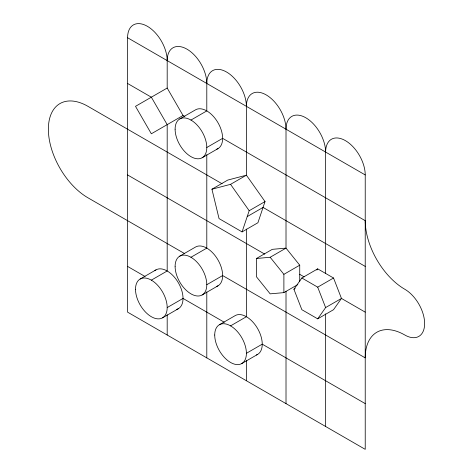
<?xml version="1.0" encoding="UTF-8"?>
<svg xmlns="http://www.w3.org/2000/svg" width="473" height="473" viewBox="0 0 473 473"><rect width="100%" height="100%" fill="white"/><g stroke="black" fill="none" stroke-linecap="round" stroke-linejoin="round"><path stroke-width="0.71" d="M211.934 189.218L230.558 184.34L246.403 175.193L227.779 180.065L211.934 189.218L219.046 218.603L242.07 231.894L249.182 210.721L265.028 201.575L246.403 175.193L246.403 106.336A28.008 16.171 60 0 0 226.597 72.038A28.008 16.171 60 0 0 206.796 83.473L206.796 110.913L190.95 120.059M265.028 201.575L257.915 222.748L242.07 231.894M317.696 318.843L325.619 307.574L341.459 298.428L333.536 309.697L317.696 318.843L301.851 309.697L293.928 289.275L301.851 278.006L317.696 268.859L333.536 278.006L341.459 298.428L365.227 312.145M316.863 270.048L317.696 268.859M325.619 273.435L325.619 152.075A28.008 16.171 60 0 1 345.42 140.641A28.008 16.171 60 0 1 365.227 174.939L365.227 449.35L127.58 312.145L127.58 37.739A28.008 16.171 60 0 1 147.381 26.305A28.008 16.171 60 0 1 167.188 60.603L167.188 88.043L135.503 106.336L151.342 133.782L183.027 115.489L184.86 116.541M179.746 118.948L195.591 109.801A22.402 12.937 60 0 1 218.567 123.76A22.402 12.937 60 0 1 216.764 149.178M206.796 147.499L222.635 138.353L365.227 220.672A56.015 32.341 60 0 0 404.829 289.275A28.008 16.171 60 0 1 424.636 323.579A28.008 16.171 60 0 1 404.829 335.014A56.015 32.341 60 0 0 365.227 357.878L222.635 275.558L206.796 284.705M202.154 157.757L218 148.611M247.219 216.575L263.059 207.428L365.227 266.411M140.144 279.023L155.984 269.876M179.746 256.153L195.591 247.007A22.402 12.937 60 0 1 218.567 260.966A22.402 12.937 60 0 1 216.764 286.384M151.342 280.134L167.188 270.988L167.188 124.636L151.342 97.19L127.58 83.473M190.95 257.265L206.796 248.118L206.796 154.724M167.188 307.574L183.027 298.428L224.303 322.255M297.83 284.575L283.889 292.627L270.166 293.851L256.449 276.782L256.449 258.489L272.288 249.342L286.011 248.118L299.728 265.187L299.728 281.37M162.546 317.832L178.392 308.686M202.154 294.963L218 285.816M256.449 258.489L270.166 257.265L286.011 248.118L286.011 129.206A28.008 16.171 60 0 0 266.204 94.907A28.008 16.171 60 0 0 246.403 106.336M283.889 292.627L283.889 274.334L299.728 265.187M219.354 324.756L235.199 315.609A22.402 12.937 60 0 1 258.175 329.569A22.402 12.937 60 0 1 256.372 354.987M230.558 325.867L246.403 316.721L246.403 229.103M293.928 289.275L295.199 288.548M301.851 278.006L317.696 287.152L333.536 278.006M246.403 353.307L262.243 344.161L365.227 403.617M241.762 363.566L257.602 354.419M127.58 37.739L365.227 174.939M222.091 183.772L87.972 106.342A56.015 32.341 60 0 0 48.364 129.206A56.015 32.341 60 0 0 87.972 197.809L184.695 253.652M127.58 174.945L264.714 254.113M299.728 274.334L304.121 276.871M127.58 266.411L145.093 276.522M270.166 257.265L283.889 274.334M230.558 184.34L249.182 210.721M167.188 88.043L183.027 115.489M317.696 287.152L325.619 307.574M325.619 313.871L325.619 426.48M286.011 291.202L286.011 403.617M246.403 360.527L246.403 380.747M206.796 291.924L206.796 357.884M167.188 314.793L167.188 335.014M286.011 129.206A28.008 16.171 60 0 1 305.812 117.771A28.008 16.171 60 0 1 325.619 152.075M167.188 60.603A28.008 16.171 60 0 1 186.989 49.168A28.008 16.171 60 0 1 206.796 83.473M154.878 270.657A22.402 12.937 60 0 1 178.682 283.327A22.402 12.937 60 0 1 176.5 309.454M175.111 129.206A22.402 12.937 60 0 0 198.873 158.768A22.402 12.937 60 0 0 198.873 127.083A22.402 12.937 60 0 0 175.111 129.206M135.503 289.281A22.402 12.937 60 0 0 159.265 318.843A22.402 12.937 60 0 0 159.265 287.158A22.402 12.937 60 0 0 135.503 289.281M175.111 266.411A22.402 12.937 60 0 0 198.873 295.974A22.402 12.937 60 0 0 198.873 264.289A22.402 12.937 60 0 0 175.111 266.411M214.718 335.014A22.402 12.937 60 0 0 238.481 364.577A22.402 12.937 60 0 0 238.481 332.891A22.402 12.937 60 0 0 214.718 335.014"/></g></svg>
